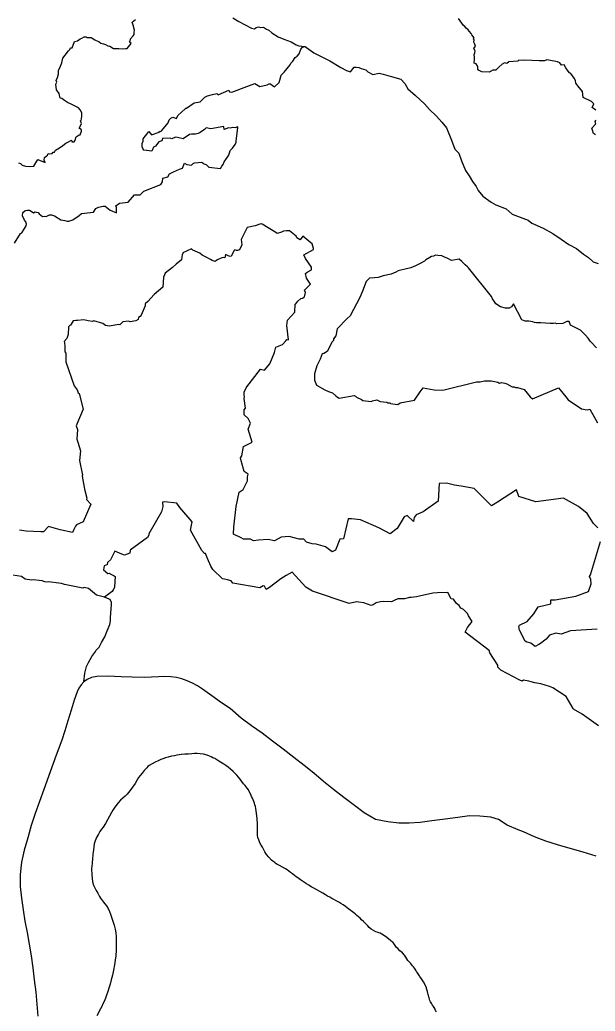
# Model space of a CAD drawing. Header units: inches. Extents: x 11269096 to 11303252, y 3653903 to 3686752.
# Drawn here: x 11274375 to 11275182, y 3678619 to 3680008 of the extents above; entities that cross this region are included whole.
import ezdxf

# ---------------------------------------------------------------- set-up
doc = ezdxf.new("R2010")
doc.units = ezdxf.units.IN
doc.header["$MEASUREMENT"] = 0
doc.layers.add('Park', color=105, linetype='Continuous')
doc.layers.add('Trail', color=202, linetype='Continuous')

msp = doc.modelspace()

# ---------------------------------------------------------------- linework, layer by layer
at = {"layer": 'Park'}
msp.add_lwpolyline([(11274959.1, 3678617.5), (11274957.9, 3678619.8), (11274956.6, 3678622.3), (11274954.9, 3678625.1), (11274953.7, 3678627.1), (11274952.5, 3678628.8), (11274951.6, 3678630.3), (11274950.7, 3678631.9), (11274950, 3678633.7), (11274949.4, 3678635.6), (11274948.9, 3678637.4), (11274948.5, 3678638.9), (11274948.1, 3678640.4), (11274947.6, 3678642.1), (11274947, 3678644), (11274946.3, 3678646.3), (11274945.9, 3678647.8), (11274945.6, 3678649.1), (11274945.3, 3678650.3), (11274944.9, 3678651.3), (11274943.1, 3678655.5), (11274940.8, 3678659.9), (11274938.2, 3678664.1), (11274935.9, 3678667.3), (11274935.2, 3678668.3), (11274934.4, 3678669.6), (11274933.5, 3678670.9), (11274932.5, 3678672.5), (11274931.3, 3678674.4), (11274930.2, 3678675.9), (11274929.2, 3678677.4), (11274928.1, 3678678.9), (11274926.9, 3678680.6), (11274925.6, 3678682.3), (11274924.3, 3678683.9), (11274923.1, 3678685.3), (11274922.2, 3678686.2), (11274921.2, 3678687.3), (11274920.1, 3678688.5), (11274919.1, 3678689.7), (11274917.4, 3678692.2), (11274916.1, 3678694.5), (11274914.4, 3678697), (11274911.3, 3678700.3), (11274907.9, 3678703.4), (11274904.7, 3678706.3), (11274903.1, 3678708), (11274898.4, 3678714.8), (11274896.9, 3678716), (11274895.7, 3678716.9), (11274894.7, 3678717.7), (11274892.5, 3678719.6), (11274889.7, 3678721.9), (11274886.4, 3678724.4), (11274882.5, 3678726.7), (11274880.2, 3678727.9), (11274878.1, 3678728.6), (11274876.1, 3678729.2), (11274874.1, 3678729.9), (11274870.9, 3678731.6), (11274867.6, 3678733.7), (11274864.8, 3678736), (11274862.7, 3678738.1), (11274861.5, 3678739.4), (11274860.1, 3678740.8), (11274858.5, 3678742.4), (11274856.7, 3678744.1), (11274854.2, 3678746.6), (11274852, 3678748.8), (11274849.8, 3678750.9), (11274847.5, 3678752.9), (11274845.4, 3678754.7), (11274843.3, 3678756.4), (11274841.2, 3678758), (11274839.5, 3678759.3), (11274838, 3678760.4), (11274836.1, 3678761.8), (11274834.1, 3678763.4), (11274831.7, 3678765.1), (11274828.2, 3678767.6), (11274825.2, 3678769.5), (11274822.3, 3678771.3), (11274819.3, 3678772.9), (11274816, 3678774.8), (11274812.6, 3678776.6), (11274809.4, 3678778.4), (11274806.5, 3678779.9), (11274803.3, 3678781.8), (11274799.7, 3678783.9), (11274795.7, 3678786.2), (11274791.3, 3678788.8), (11274787.2, 3678791.1), (11274783.6, 3678793.1), (11274780.2, 3678795.1), (11274776.7, 3678797.3), (11274773.9, 3678799.1), (11274771.2, 3678800.8), (11274768.7, 3678802.5), (11274766.7, 3678803.9), (11274764.8, 3678805.3), (11274762.6, 3678807), (11274760, 3678808.9), (11274757.1, 3678811.1), (11274754.4, 3678813.2), (11274752, 3678814.9), (11274749.8, 3678816.6), (11274747.3, 3678818.1), (11274743.3, 3678820.4), (11274739.1, 3678822.7), (11274735.4, 3678824.6), (11274733.1, 3678826.1), (11274732.3, 3678826.8), (11274731, 3678827.8), (11274729.5, 3678829), (11274727.9, 3678830.4), (11274723.9, 3678834.4), (11274721, 3678838.2), (11274718.7, 3678842.1), (11274716.7, 3678845.9), (11274715, 3678848.6), (11274713.4, 3678851.4), (11274711.7, 3678854.7), (11274709.9, 3678858.7), (11274708.8, 3678862.1), (11274708.4, 3678864.9), (11274708.3, 3678867.6), (11274708.3, 3678870.4), (11274708.3, 3678873), (11274708.4, 3678875.7), (11274708.4, 3678878.2), (11274708.3, 3678880.7), (11274708.1, 3678883.3), (11274707.9, 3678885.9), (11274707.6, 3678888.7), (11274707.3, 3678891.9), (11274706.9, 3678896), (11274706.5, 3678899.5), (11274706, 3678902.7), (11274705.3, 3678905.6), (11274704.6, 3678907.7), (11274703.8, 3678910), (11274702.9, 3678912.3), (11274702.1, 3678914.6), (11274701, 3678917.1), (11274700, 3678919.6), (11274698.7, 3678922.3), (11274697.1, 3678925.6), (11274695.4, 3678928.6), (11274693.7, 3678931.1), (11274692.1, 3678933.2), (11274690.7, 3678934.9), (11274688.7, 3678937.4), (11274686.4, 3678940.4), (11274684, 3678943.6), (11274681.7, 3678946.6), (11274679.3, 3678949.3), (11274676.9, 3678951.8), (11274674, 3678954.4), (11274670.5, 3678957.6), (11274666.9, 3678960.6), (11274663.7, 3678962.9), (11274660.9, 3678964.8), (11274658.5, 3678966.2), (11274656.4, 3678967.4), (11274653.8, 3678969.1), (11274651, 3678970.9), (11274648.3, 3678972.6), (11274645.8, 3678973.9), (11274643.4, 3678975), (11274640.7, 3678976.1), (11274637.5, 3678977.2), (11274632.4, 3678978.6), (11274627.8, 3678979.5), (11274623.6, 3678979.8), (11274620.1, 3678979.6), (11274616.1, 3678979.2), (11274611.4, 3678978.9), (11274606.4, 3678978.8), (11274601.7, 3678978.4), (11274601, 3678978.3), (11274598.4, 3678977.9), (11274595.3, 3678977.4), (11274591.9, 3678976.7), (11274587.7, 3678975.8), (11274582.9, 3678974.6), (11274579, 3678973.6), (11274575.6, 3678972.4), (11274572.7, 3678971.2), (11274569, 3678969.6), (11274564.7, 3678967.6), (11274560.4, 3678965.3), (11274556.5, 3678962.8), (11274554.7, 3678961.3), (11274553.1, 3678959.8), (11274551.4, 3678958), (11274549.5, 3678955.9), (11274546.4, 3678952.4), (11274543.8, 3678949.1), (11274541.6, 3678946), (11274539.7, 3678942.9), (11274536.5, 3678937.9), (11274533, 3678932.4), (11274529.2, 3678927.2), (11274525.3, 3678922.6), (11274522.5, 3678919.8), (11274519.5, 3678917.2), (11274516.3, 3678914.2), (11274512.7, 3678910.4), (11274509.6, 3678906.6), (11274507.3, 3678903.3), (11274505.4, 3678900.1), (11274503.7, 3678896.9), (11274500.9, 3678891.9), (11274498, 3678886.7), (11274494.9, 3678881.6), (11274491.9, 3678876.7), (11274489.6, 3678873.5), (11274487.4, 3678870.2), (11274485.1, 3678866.6), (11274482.7, 3678862.1), (11274480.6, 3678857.4), (11274479.4, 3678853.1), (11274478.8, 3678849), (11274478.3, 3678844.6), (11274477.9, 3678841.7), (11274477.6, 3678838.8), (11274477.4, 3678836.1), (11274477.1, 3678833.4), (11274476.3, 3678825.6), (11274475.7, 3678817.9), (11274475.9, 3678809.6), (11274477.1, 3678799.9), (11274478.4, 3678795.1), (11274480.1, 3678791.3), (11274482.2, 3678787.7), (11274484.4, 3678783.8), (11274485.7, 3678781.4), (11274486.8, 3678779.3), (11274488, 3678777.2), (11274489.3, 3678775.3), (11274490.8, 3678773.3), (11274492.5, 3678771.2), (11274494.3, 3678768.9), (11274496.3, 3678766.3), (11274498.8, 3678762.3), (11274500.7, 3678758.4), (11274502.2, 3678754.7), (11274503.7, 3678750.6), (11274505.6, 3678744.8), (11274507.3, 3678739.1), (11274508.6, 3678733.6), (11274509.5, 3678728.3), (11274509.9, 3678722.9), (11274510.1, 3678717.3), (11274510, 3678711.2), (11274509.9, 3678704.3), (11274509.5, 3678696.4), (11274508.9, 3678689.9), (11274507.8, 3678683.4), (11274506.5, 3678676.1), (11274505, 3678668.9), (11274503.3, 3678662.4), (11274501.6, 3678656.4), (11274499.9, 3678650.8), (11274498.9, 3678647.7), (11274497.8, 3678644.6), (11274496.6, 3678641.1), (11274495.1, 3678636.9), (11274493.3, 3678632.4), (11274491.5, 3678628.8), (11274489.9, 3678625.4), (11274488.1, 3678621.9), (11274483, 3678611.9)], dxfattribs=at)
at = {"layer": 'Trail'}
for points in [[(11274673.4, 3680010.6), (11274682.1, 3680005.8), (11274699.8, 3679996.4), (11274703.9, 3679995.4), (11274706.5, 3679997), (11274709.4, 3679998.2), (11274713.1, 3679997.4), (11274716.4, 3679997.5), (11274720.6, 3679995.1), (11274724.2, 3679993.6), (11274728.2, 3679989.7), (11274737, 3679984.2), (11274745, 3679980.8), (11274755.5, 3679977.2), (11274762.4, 3679973), (11274766.1, 3679971.6), (11274774.9, 3679970.7), (11274787.4, 3679961.8), (11274790.2, 3679960.2), (11274809.4, 3679950.5), (11274824.8, 3679941.2), (11274833, 3679936.9), (11274838.6, 3679935.3), (11274843.7, 3679941.4), (11274846.7, 3679941.5), (11274850.4, 3679941.3), (11274853.4, 3679939.8), (11274860, 3679937.7), (11274862.9, 3679935.3), (11274870, 3679931.4), (11274878.9, 3679933.3), (11274884.2, 3679931.7), (11274894, 3679929.1), (11274909, 3679924.8), (11274914.6, 3679918.8), (11274918.9, 3679911.3), (11274929.9, 3679901.8), (11274942.2, 3679890.1), (11274949.1, 3679882.2), (11274959.2, 3679873), (11274966.7, 3679864.7), (11274973.1, 3679856.6), (11274980.1, 3679839.2), (11274984.9, 3679826.6), (11274990.2, 3679821.1), (11274994.2, 3679810.2), (11274999.6, 3679796.7), (11275004.9, 3679789.3), (11275009.7, 3679781.4), (11275014.6, 3679774.2), (11275017.3, 3679768.7), (11275024, 3679760.9), (11275035.6, 3679752.5), (11275042.5, 3679748.5), (11275056.9, 3679743.2), (11275065.1, 3679735.6), (11275072.7, 3679732.8), (11275087.6, 3679727.1), (11275092.9, 3679723.2), (11275108.5, 3679716), (11275122, 3679708.5), (11275134, 3679700.6), (11275144.4, 3679693.1), (11275155.6, 3679687.5), (11275165.4, 3679679.4), (11275172.1, 3679675.1), (11275178.9, 3679668.9), (11275185.9, 3679666.5)], [(11274373.1, 3679807.6), (11274376.1, 3679806.8), (11274378.4, 3679804.5), (11274383.1, 3679803), (11274389.1, 3679802.4), (11274394.8, 3679802.7), (11274398.9, 3679809.7), (11274400.2, 3679812.1), (11274410.6, 3679808), (11274409.2, 3679811.2), (11274409.6, 3679815), (11274411.7, 3679816.6), (11274413.8, 3679818.1), (11274414.9, 3679820.7), (11274417.1, 3679820.2), (11274420.3, 3679820.4), (11274421.9, 3679822.7), (11274423.4, 3679822.7), (11274425.2, 3679825.4), (11274430.5, 3679828.7), (11274435.5, 3679832), (11274439.7, 3679835.2), (11274442.4, 3679836.5), (11274447.5, 3679839.1), (11274448, 3679837.2), (11274451.4, 3679837.1), (11274452.6, 3679839.3), (11274454, 3679844), (11274458.2, 3679846.6), (11274459.4, 3679846.7), (11274461.6, 3679852), (11274461.6, 3679854), (11274458.2, 3679856.3), (11274459.9, 3679859.4), (11274461.6, 3679862.6), (11274460.1, 3679866.3), (11274461.1, 3679866.8), (11274461.9, 3679872.3), (11274462, 3679877.6), (11274459.4, 3679881.9), (11274457.1, 3679884.5), (11274446.9, 3679889.7), (11274442, 3679892.1), (11274437.7, 3679895.1), (11274433.9, 3679897.7), (11274431.5, 3679898.1), (11274430, 3679904.9), (11274426.4, 3679909.8), (11274425.6, 3679917.8), (11274426.9, 3679920.4), (11274426, 3679922.8), (11274428, 3679927), (11274429.1, 3679932.1), (11274429.2, 3679937.2), (11274431.4, 3679941.6), (11274432, 3679943.2), (11274433, 3679945.2), (11274434.1, 3679947.8), (11274434.4, 3679949.9), (11274435.2, 3679954.3), (11274443.2, 3679964.6), (11274445.1, 3679966.2), (11274446.2, 3679968.5), (11274448.2, 3679968.7), (11274451.7, 3679977.6), (11274455.7, 3679978.5), (11274459.5, 3679981.5), (11274461.8, 3679982.1), (11274465.4, 3679984), (11274468.1, 3679984.3), (11274469.1, 3679983.3), (11274472.5, 3679983), (11274475, 3679983), (11274480.4, 3679980.1), (11274486.2, 3679977.1), (11274488.8, 3679975.2), (11274492.1, 3679974.2), (11274495.3, 3679973.3), (11274498.4, 3679971.7), (11274501.2, 3679970.9), (11274506.2, 3679967.9), (11274508.3, 3679967.9), (11274513.7, 3679968), (11274519.2, 3679967.2), (11274523.1, 3679967.9), (11274525.4, 3679967.8), (11274530.9, 3679974.8), (11274528.7, 3679976.6), (11274529.8, 3679978), (11274530.2, 3679981.3), (11274534.1, 3679985.5), (11274535.1, 3679987.4), (11274535.4, 3679990.6), (11274536, 3679993.5), (11274533.7, 3680000.3), (11274532.6, 3680004.6), (11274537, 3680008.4)], [(11275182.3, 3679881.5), (11275177.3, 3679885.3), (11275179.9, 3679890.1), (11275176.6, 3679893.4), (11275164.8, 3679899.2), (11275163.6, 3679907.6), (11275157.3, 3679915.6), (11275154.5, 3679919.2), (11275154.1, 3679923.1), (11275152, 3679926.3), (11275149.6, 3679929.4), (11275147.4, 3679932.6), (11275145.4, 3679933.9), (11275143.6, 3679936.1), (11275140.2, 3679940.6), (11275138.1, 3679944.9), (11275134.5, 3679944.4), (11275131.9, 3679947.8), (11275128.6, 3679949.1), (11275116.6, 3679951.4), (11275113.9, 3679952.1), (11275110.7, 3679950.4), (11275103.2, 3679950.4), (11275082.4, 3679951.2), (11275079.4, 3679950.8), (11275074.7, 3679951.2), (11275073.1, 3679950), (11275060.3, 3679949.3), (11275057.6, 3679946.9), (11275054.6, 3679947.6), (11275051, 3679945.6), (11275046.8, 3679942.1), (11275044.3, 3679939.1), (11275042.4, 3679937.6), (11275038.1, 3679937.6), (11275034.9, 3679935.6), (11275033.4, 3679934.7), (11275022.7, 3679935.2), (11275018.2, 3679937.6), (11275017, 3679939), (11275017, 3679942.5), (11275014.5, 3679946.4), (11275012, 3679947), (11275012.4, 3679952.7), (11275012.3, 3679955.5), (11275012, 3679958.7), (11275013, 3679961.8), (11275013.3, 3679964.7), (11275011.5, 3679967.8), (11275013.6, 3679970.9), (11275012.8, 3679973.7), (11275011.5, 3679976.7), (11275011.9, 3679979.7), (11275010.7, 3679981.5), (11275011.7, 3679982.9), (11275008.7, 3679987.1), (11275007.5, 3679988.9), (11275005.6, 3679991.8), (11275003.7, 3679993.7), (11275000.7, 3679996.1), (11274998.8, 3679998.4), (11274996.9, 3680000.1), (11274989.8, 3680009.6)], [(11274367.4, 3679695), (11274376.1, 3679708.6), (11274378, 3679709.4), (11274380.1, 3679713.1), (11274383.9, 3679719.1), (11274384.3, 3679721.8), (11274383.3, 3679724.8), (11274381.4, 3679727.1), (11274378.9, 3679733.4), (11274379.1, 3679737.8), (11274381.9, 3679740.3), (11274383.5, 3679740.9), (11274386, 3679741.1), (11274388.6, 3679741.2), (11274392.3, 3679739.1), (11274394.4, 3679737.6), (11274396.7, 3679739), (11274398.3, 3679738.2), (11274400.8, 3679737.7), (11274402.3, 3679735.9), (11274406.8, 3679732.3), (11274409, 3679732.7), (11274411.9, 3679732.5), (11274416.8, 3679734.5), (11274419.5, 3679734.5), (11274423.6, 3679733.4), (11274432.3, 3679727.7), (11274438.2, 3679726.5), (11274441.4, 3679725.8), (11274443.6, 3679726), (11274449.5, 3679727.8), (11274458.2, 3679733.6), (11274461.5, 3679736.6), (11274478.5, 3679738.5), (11274481.8, 3679743.6), (11274485.5, 3679745.2), (11274491.7, 3679746.9), (11274494.7, 3679747), (11274501.8, 3679741.4), (11274510.6, 3679737.3), (11274510.5, 3679745), (11274509.5, 3679747.3), (11274514.6, 3679750.8), (11274527, 3679752.6), (11274535.6, 3679762.7), (11274543.6, 3679762.8), (11274548.8, 3679767.6), (11274572.7, 3679777.1), (11274575.1, 3679780.7), (11274575.3, 3679786), (11274582.3, 3679787.9), (11274584.8, 3679792.3), (11274590.6, 3679795), (11274598.8, 3679798.8), (11274603.2, 3679799.9), (11274606.1, 3679807.1), (11274609.1, 3679805.2), (11274615.9, 3679804.1), (11274618.2, 3679806.4), (11274619.7, 3679807.7), (11274630.3, 3679808.3), (11274632.6, 3679806.7), (11274636.9, 3679804.7), (11274640.2, 3679801.4), (11274656.2, 3679799.4), (11274658.4, 3679802.9), (11274659.9, 3679805.4), (11274661.5, 3679809), (11274668.2, 3679818.3), (11274670, 3679824.8), (11274673.2, 3679828), (11274676.8, 3679833.4), (11274678.2, 3679836.7), (11274678.5, 3679838.5), (11274680.8, 3679856.4), (11274680.5, 3679857.9), (11274679, 3679857.5), (11274677.8, 3679856.8), (11274673.4, 3679857.2), (11274669.8, 3679856.2), (11274667.5, 3679856.4), (11274661.7, 3679854.3), (11274661.1, 3679858.5), (11274642.6, 3679855.3), (11274636.4, 3679856.6), (11274633.9, 3679854.4), (11274627.8, 3679850.2), (11274624.9, 3679848.8), (11274621.5, 3679847.8), (11274615.9, 3679847.8), (11274612.8, 3679847.4), (11274604, 3679841.4), (11274596, 3679843.2), (11274593.3, 3679843.6), (11274587.9, 3679841), (11274585.6, 3679842.3), (11274574.9, 3679841.8), (11274574.3, 3679838.6), (11274570.1, 3679836.8), (11274565.4, 3679830.7), (11274562.2, 3679829.4), (11274560.1, 3679823.8), (11274549, 3679825.5), (11274547.6, 3679827.6), (11274546.5, 3679829.9), (11274546.5, 3679832.1), (11274546.5, 3679834.6), (11274548.1, 3679837.7), (11274548.1, 3679841), (11274549.5, 3679843.2), (11274553.3, 3679847.8), (11274555.9, 3679851.4), (11274559.8, 3679847), (11274570.2, 3679850.3), (11274571.1, 3679851.8), (11274572.7, 3679851.3), (11274574.2, 3679853), (11274583.1, 3679863.7), (11274584.3, 3679867.7), (11274586.7, 3679870.2), (11274589.6, 3679871.4), (11274594.5, 3679869.7), (11274596.5, 3679874.1), (11274607, 3679883.4), (11274607.7, 3679884.2), (11274608.5, 3679884.1), (11274619.3, 3679891.6), (11274628, 3679893.2), (11274634.3, 3679899.7), (11274637.9, 3679901.6), (11274644.9, 3679903.5), (11274651.4, 3679904.6), (11274653.1, 3679902.7), (11274667.8, 3679909.3), (11274669, 3679907.1), (11274672.2, 3679906.8), (11274693.1, 3679914.7), (11274704.5, 3679918.7), (11274711.5, 3679914.4), (11274721.7, 3679916.9), (11274725.6, 3679918.5), (11274732.1, 3679914), (11274738.4, 3679920.3), (11274739.4, 3679923.2), (11274741.4, 3679930.2), (11274743.2, 3679932.5), (11274745.5, 3679934.4), (11274754.2, 3679945), (11274755.1, 3679947), (11274757.8, 3679949.9), (11274761.1, 3679955), (11274763.8, 3679956.8), (11274766.7, 3679960.3), (11274769.1, 3679966.8), (11274771.3, 3679969.7), (11274774.9, 3679970.7)], [(11275181.8, 3679847), (11275179.4, 3679848.5), (11275178, 3679853.4), (11275177.1, 3679856.2), (11275182.5, 3679862.1), (11275181.5, 3679865.6), (11275182.6, 3679868)], [(11275185.5, 3679296.2), (11275179, 3679302.1), (11275170.2, 3679316.3), (11275158.4, 3679325.7), (11275137.2, 3679337.7), (11275098.4, 3679332.6), (11275074.7, 3679339.7), (11275071.2, 3679349.2), (11275044.6, 3679331.8), (11275036.4, 3679327), (11275012.1, 3679351), (11274993.8, 3679354.2), (11274984.2, 3679355.6), (11274973, 3679358.6), (11274963, 3679358), (11274961.6, 3679333.5), (11274940.5, 3679318.5), (11274930.7, 3679314.2), (11274927.7, 3679310.4), (11274926.8, 3679304.9), (11274918, 3679313.1), (11274913.6, 3679311.5), (11274904.2, 3679295.1), (11274894.2, 3679287.7), (11274878.5, 3679295.8), (11274852.7, 3679307), (11274840.1, 3679308.8), (11274835.3, 3679308.7), (11274828.7, 3679280.5), (11274823.6, 3679280.3), (11274817.6, 3679264.9), (11274812.9, 3679262.4), (11274803.7, 3679269.5), (11274790.4, 3679273), (11274784.7, 3679273.7), (11274776.8, 3679276), (11274773, 3679280.3), (11274766.4, 3679280.3), (11274752.6, 3679284), (11274741.2, 3679282.8), (11274732, 3679277.6), (11274723.3, 3679279.7), (11274709.8, 3679278.9), (11274702.7, 3679277.8), (11274698.3, 3679280.1), (11274688.4, 3679280), (11274685.5, 3679282), (11274674.6, 3679287.1), (11274675.1, 3679296.8), (11274678.4, 3679326), (11274682.5, 3679346), (11274687.9, 3679349.8), (11274694.3, 3679361.8), (11274694, 3679367.4), (11274695, 3679371.1), (11274689.7, 3679374.9), (11274685, 3679391.7), (11274684.4, 3679394.1), (11274686.3, 3679396.8), (11274688.7, 3679410), (11274700.5, 3679416.1), (11274695.1, 3679434.2), (11274698.3, 3679442.5), (11274695.1, 3679449.1), (11274689.4, 3679454.4), (11274689.7, 3679461.2), (11274691.2, 3679463.8), (11274689.7, 3679477.3), (11274689.9, 3679479.7), (11274689.5, 3679482.2), (11274689.7, 3679484.4), (11274689.7, 3679486), (11274692.2, 3679492.3), (11274693.2, 3679493.8), (11274712.2, 3679518.5), (11274717.9, 3679516.8), (11274725.6, 3679525.7), (11274732.1, 3679541.8), (11274734, 3679549.4), (11274743.1, 3679552.9), (11274747.7, 3679558.2), (11274749.2, 3679560), (11274751.5, 3679559.6), (11274749.1, 3679579.7), (11274750.1, 3679587.2), (11274760.4, 3679598.1), (11274760.8, 3679609.4), (11274762, 3679609.8), (11274764.9, 3679613.7), (11274769, 3679617.6), (11274771.4, 3679618.1), (11274774.3, 3679619.9), (11274775.5, 3679625.8), (11274774.1, 3679629), (11274782.3, 3679637.6), (11274777, 3679646.1), (11274775.6, 3679652.4), (11274777.7, 3679654.1), (11274783.7, 3679657.4), (11274783.8, 3679661.5), (11274775.4, 3679673.4), (11274773.2, 3679678.6), (11274786.9, 3679686.2), (11274786.6, 3679687.3), (11274784.6, 3679694.1), (11274782.8, 3679695.5), (11274771.6, 3679704.6), (11274767.8, 3679699.6), (11274763.3, 3679702.6), (11274762.2, 3679704.9), (11274757.6, 3679708.3), (11274753.2, 3679712.1), (11274751.1, 3679712.1), (11274748.7, 3679712.3), (11274744.6, 3679711.9), (11274742, 3679710.4), (11274735.6, 3679708.7), (11274733.8, 3679710), (11274714.6, 3679721.8), (11274713.5, 3679722.2), (11274711.5, 3679721.7), (11274704.9, 3679719.4), (11274693.7, 3679717.1), (11274685.4, 3679700.3), (11274686.2, 3679692.4), (11274683.1, 3679685.4), (11274680.3, 3679684.8), (11274678.9, 3679684.6), (11274676.4, 3679685.4), (11274675.6, 3679684.9), (11274671.1, 3679676.6), (11274669.7, 3679676.1), (11274667, 3679677.1), (11274663.5, 3679679.1), (11274662.6, 3679674.3), (11274660.1, 3679675), (11274658.3, 3679674.4), (11274652, 3679671.5), (11274649.6, 3679670.3), (11274648.8, 3679669.4), (11274644.6, 3679670.8), (11274642.1, 3679672), (11274637, 3679675.1), (11274630.6, 3679678.3), (11274627.3, 3679680.8), (11274617.4, 3679685.3), (11274615.8, 3679687.1), (11274603.7, 3679681.5), (11274603.5, 3679680.2), (11274602.5, 3679679.1), (11274601.8, 3679671.8), (11274594.4, 3679665.3), (11274589.2, 3679661), (11274578.9, 3679652.7), (11274577.8, 3679650.7), (11274576.6, 3679647.5), (11274575.7, 3679633.5), (11274563.2, 3679622.9), (11274554.7, 3679613), (11274550.7, 3679609.7), (11274550.6, 3679606.9), (11274545.1, 3679594.1), (11274543.8, 3679592.3), (11274541.6, 3679590.8), (11274540.9, 3679588.1), (11274537.5, 3679586.2), (11274529.9, 3679584.5), (11274527.5, 3679585.6), (11274519.4, 3679584.7), (11274517.8, 3679583.4), (11274515.4, 3679580.6), (11274513.4, 3679580.9), (11274500.9, 3679578.6), (11274494.9, 3679579.8), (11274491.6, 3679582.4), (11274478.7, 3679586.3), (11274476.7, 3679585.1), (11274471, 3679586), (11274464.8, 3679587.4), (11274455.7, 3679586.8), (11274453.5, 3679586.6), (11274450, 3679585.9), (11274447.1, 3679581.3), (11274446.2, 3679579.9), (11274444.9, 3679579.4), (11274443.3, 3679577.5), (11274442.6, 3679567), (11274441, 3679561.5), (11274437.1, 3679557.1), (11274437.7, 3679555.1), (11274438.2, 3679550.4), (11274438.1, 3679542.5), (11274439.5, 3679541), (11274439.6, 3679528.7), (11274451.4, 3679495.2), (11274455.4, 3679489.6), (11274457, 3679485.2), (11274458.2, 3679484.4), (11274463.7, 3679462.1), (11274455, 3679441.4), (11274454.1, 3679439.1), (11274455.8, 3679433.9), (11274454.8, 3679420.3), (11274456.2, 3679416), (11274459.9, 3679403.8), (11274458.8, 3679390.2), (11274463.1, 3679370), (11274462.4, 3679368.2), (11274465, 3679353.1), (11274465.8, 3679350.2), (11274469, 3679337.5), (11274468.4, 3679335.7), (11274474.6, 3679329.4), (11274464, 3679304.3), (11274454.6, 3679300.1), (11274453.2, 3679298.3), (11274450.8, 3679293.8), (11274448.7, 3679289.6), (11274431.4, 3679293.1), (11274415, 3679298), (11274408.1, 3679290.6), (11274404.7, 3679290.3), (11274384, 3679291.4), (11274374.6, 3679292.7)], [(11275183.4, 3679548.2), (11275176.5, 3679555.9), (11275174.6, 3679557.4), (11275171.5, 3679562), (11275168.2, 3679566), (11275161.2, 3679573.2), (11275146.8, 3679579.9), (11275144.9, 3679585.2), (11275141.6, 3679585.3), (11275136, 3679582.4), (11275127.9, 3679581.9), (11275125.6, 3679582.9), (11275123.3, 3679582.4), (11275118.6, 3679582.5), (11275105.6, 3679583.3), (11275099.2, 3679583.2), (11275096.6, 3679583.6), (11275094.1, 3679584.5), (11275088.4, 3679585.7), (11275083.3, 3679585.7), (11275078.8, 3679587.4), (11275067, 3679610.1), (11275064.2, 3679605.6), (11275061.1, 3679603.7), (11275055.8, 3679604), (11275048.9, 3679605.5), (11275042.1, 3679610.1), (11275041.1, 3679612.4), (11275037.6, 3679616.8), (11275036.4, 3679620.3), (11275004.2, 3679660.4), (11275002.4, 3679661.8), (11274999.4, 3679664.4), (11274994.7, 3679669.3), (11274991.1, 3679672.5), (11274980.3, 3679670.8), (11274975.2, 3679673.6), (11274969.6, 3679675.9), (11274966.8, 3679677.4), (11274960.9, 3679677.9), (11274957.8, 3679678.2), (11274954.9, 3679676.8), (11274952.2, 3679676.4), (11274949.8, 3679674.8), (11274944.4, 3679671.6), (11274942.2, 3679669.5), (11274936.1, 3679666.5), (11274929.8, 3679663.2), (11274923.1, 3679660.2), (11274917.2, 3679658.8), (11274905.5, 3679656), (11274902.3, 3679654.5), (11274895.7, 3679651.3), (11274884.3, 3679649), (11274877.4, 3679647), (11274872, 3679646.3), (11274865.2, 3679645.7), (11274860.6, 3679641.4), (11274855.4, 3679627.9), (11274851.5, 3679618.9), (11274838.2, 3679593.3), (11274834.1, 3679589.3), (11274820.1, 3679575.1), (11274818.2, 3679565.2), (11274814.8, 3679560.9), (11274814.7, 3679558.6), (11274813.1, 3679556.6), (11274805.7, 3679543.1), (11274801, 3679540.4), (11274799, 3679539.8), (11274796, 3679532.4), (11274793, 3679526), (11274791.5, 3679523.1), (11274787.9, 3679511.8), (11274787.9, 3679508.2), (11274787.9, 3679503.1), (11274789, 3679500.6), (11274790.7, 3679496.1), (11274802.8, 3679489.6), (11274807.5, 3679487), (11274810.4, 3679486.1), (11274813.3, 3679485), (11274818.2, 3679481.1), (11274820.3, 3679478.9), (11274822.8, 3679477.9), (11274843.6, 3679481.7), (11274845.6, 3679480.4), (11274847.1, 3679479), (11274854.2, 3679475.7), (11274855.8, 3679474.6), (11274867.4, 3679472.9), (11274869.6, 3679474), (11274875.3, 3679475.2), (11274880.2, 3679472.9), (11274885, 3679472.7), (11274889.7, 3679472), (11274890.9, 3679471.1), (11274893.6, 3679471.4), (11274894.6, 3679470.3), (11274901.4, 3679469.3), (11274904.8, 3679468.9), (11274908, 3679471.1), (11274928.2, 3679474.9), (11274936.1, 3679486.4), (11274940.6, 3679492.4), (11274955.8, 3679489.2), (11274967.8, 3679489), (11275015.4, 3679500.8), (11275020.5, 3679500.8), (11275026.4, 3679502), (11275035.8, 3679502.2), (11275045, 3679500.1), (11275047.4, 3679498.7), (11275050.4, 3679499.7), (11275054.8, 3679498.7), (11275057.9, 3679497.6), (11275065, 3679493.8), (11275067.8, 3679493.4), (11275070, 3679492.8), (11275072.5, 3679492.5), (11275082.2, 3679489.9), (11275090.3, 3679479.6), (11275093.5, 3679476.8), (11275130.3, 3679492.4), (11275140.2, 3679479.5), (11275143.6, 3679475.6), (11275162.4, 3679462.6), (11275170.1, 3679461.6), (11275174.3, 3679462.2), (11275184.8, 3679443.3)], [(11275186.3, 3679018.4), (11275163.4, 3679034.7), (11275151.4, 3679041.7), (11275150.6, 3679043), (11275141, 3679059.6), (11275122, 3679071.8), (11275117.7, 3679073.7), (11275105.4, 3679077.5), (11275096.9, 3679078.8), (11275091.6, 3679080.2), (11275088.7, 3679081.3), (11275081.2, 3679082.4), (11275079.3, 3679081), (11275075.9, 3679082.5), (11275049.5, 3679096.3), (11275045.2, 3679100.9), (11275045, 3679103.7), (11275033.9, 3679120.9), (11275032.9, 3679124.2), (11274999.4, 3679150), (11275002.4, 3679156.1), (11275009.3, 3679164.7), (11275004, 3679172.5), (11275002.8, 3679175.8), (11274996.9, 3679181.6), (11274993.4, 3679183.3), (11274991, 3679187.2), (11274987.1, 3679190), (11274983, 3679195.9), (11274979.9, 3679196.6), (11274974.9, 3679205.3), (11274960.3, 3679204.8), (11274954.1, 3679204.5), (11274931.2, 3679199.5), (11274923.6, 3679198.6), (11274921.2, 3679198.3), (11274914.4, 3679196.7), (11274904.7, 3679196.3), (11274899.6, 3679194.2), (11274895.9, 3679192.3), (11274884.8, 3679192.9), (11274880.6, 3679192.1), (11274874.5, 3679190.7), (11274870.2, 3679188.2), (11274867.5, 3679187.2), (11274857.1, 3679190.7), (11274850.3, 3679191.8), (11274846.9, 3679192.5), (11274836.9, 3679189.8), (11274785.2, 3679207.3), (11274776, 3679212.9), (11274756.8, 3679233.8), (11274748.5, 3679229.4), (11274741, 3679224.3), (11274724.8, 3679212.2), (11274720.3, 3679209.7), (11274718.1, 3679214.3), (11274716, 3679214.6), (11274711.4, 3679211.8), (11274673.4, 3679218.4), (11274671.4, 3679221.6), (11274666, 3679223.1), (11274662.1, 3679223.9), (11274659.1, 3679224.7), (11274645.8, 3679237.8), (11274643, 3679242.2), (11274638.3, 3679252.9), (11274635.1, 3679260), (11274633.7, 3679260.2), (11274630.1, 3679264.4), (11274614.4, 3679292.8), (11274616.8, 3679304.5), (11274599.1, 3679324.5), (11274595.2, 3679330.4), (11274577.8, 3679332.4), (11274575, 3679332.1), (11274575.7, 3679326), (11274573.6, 3679318.3), (11274556, 3679287.7), (11274556.1, 3679285.7), (11274554.2, 3679282.6), (11274529.7, 3679264.5), (11274529.2, 3679260.4), (11274521.7, 3679257.5), (11274517.8, 3679259), (11274508, 3679263.1), (11274502, 3679251.1), (11274497.9, 3679247.2), (11274497.6, 3679244.1), (11274495.5, 3679243.7), (11274493.4, 3679242.6), (11274492.5, 3679237.2), (11274498.6, 3679232), (11274500.5, 3679232.6), (11274501.6, 3679231.5), (11274505.3, 3679229.7), (11274507.5, 3679228.7), (11274508.7, 3679227.6), (11274507.6, 3679213.2), (11274507.8, 3679212.3), (11274506.1, 3679209), (11274504.5, 3679206.6), (11274493.7, 3679198.9)], [(11275184.2, 3679153.8), (11275146.9, 3679151.6), (11275133.9, 3679146.9), (11275126.4, 3679148.2), (11275117.7, 3679145.4), (11275112.7, 3679140.1), (11275105, 3679134), (11275102.8, 3679132.3), (11275097.6, 3679129.6), (11275091.5, 3679134.4), (11275085.8, 3679135.8), (11275083.6, 3679137.1), (11275075.4, 3679152.6), (11275074.6, 3679157.6), (11275075.7, 3679159.5), (11275086.2, 3679164.7), (11275095.5, 3679175.7), (11275101.5, 3679185.4), (11275119.4, 3679189.3), (11275119.3, 3679195.3), (11275125.6, 3679195.1), (11275154.6, 3679200.1), (11275172.4, 3679207), (11275176, 3679217.7), (11275175.4, 3679223.8), (11275173.8, 3679227.7), (11275175.2, 3679230.1), (11275188.9, 3679276.8)], [(11274464.8, 3679080), (11274466, 3679092.2), (11274467.2, 3679096.2), (11274468.3, 3679101.9), (11274471.4, 3679107.3), (11274476.2, 3679115.7), (11274480.1, 3679121.1), (11274481.9, 3679124.5), (11274486.4, 3679128.8), (11274489.7, 3679135.3), (11274494.2, 3679143.1), (11274497.5, 3679151.6), (11274501, 3679160.7), (11274502, 3679165.8), (11274502.1, 3679170.3), (11274503.6, 3679188.7), (11274503.6, 3679191.5), (11274501.7, 3679195.4), (11274500.3, 3679196.1), (11274493.7, 3679198.9), (11274482.7, 3679201.6), (11274471.2, 3679211), (11274465.3, 3679212.4), (11274463.5, 3679211.5), (11274437.5, 3679216.5), (11274433.3, 3679217.9), (11274429.5, 3679218.4), (11274415.3, 3679220.5), (11274412.8, 3679219.7), (11274410.2, 3679220.3), (11274406.2, 3679221.6), (11274402.2, 3679222.1), (11274394.3, 3679222.9), (11274391.2, 3679222.5), (11274382.7, 3679224.2), (11274377.3, 3679227.8), (11274365.3, 3679229.5)], [(11275183.1, 3678835.8), (11275164.6, 3678841.6), (11275146.5, 3678846.7), (11275128.9, 3678851.6), (11275112.4, 3678856.8), (11275096.4, 3678862.8), (11275081.1, 3678869.8), (11275073.4, 3678872.8), (11275058, 3678879.1), (11275045.9, 3678887.3), (11275035.4, 3678890.3), (11275020.1, 3678891.9), (11275005.6, 3678892.3), (11274989.2, 3678890.1), (11274971.3, 3678887.9), (11274952.7, 3678885.3), (11274936.2, 3678883), (11274920.6, 3678882.2), (11274906.3, 3678882.2), (11274890.8, 3678884), (11274873.5, 3678887.3), (11274857.7, 3678896.6), (11274844.3, 3678906.7), (11274829.4, 3678917.9), (11274814.8, 3678929.5), (11274800.9, 3678940.4), (11274787.2, 3678952), (11274773.4, 3678963.1), (11274759.1, 3678974.2), (11274744.4, 3678985.9), (11274729.4, 3678997.2), (11274714.8, 3679008.1), (11274700, 3679018.5), (11274685.1, 3679029.2), (11274670.1, 3679043), (11274657.9, 3679050.9), (11274644.3, 3679060.4), (11274631.1, 3679070), (11274624.1, 3679074.7), (11274617, 3679078.5), (11274609.7, 3679081.8), (11274602.3, 3679084.4), (11274594.5, 3679086.4), (11274586.6, 3679087.4), (11274578.1, 3679087.6), (11274569.2, 3679087.1), (11274559.7, 3679086.7), (11274550.1, 3679086.3), (11274532.5, 3679086.6), (11274517.3, 3679087.1), (11274498.5, 3679088.1), (11274482.8, 3679087.7), (11274475.6, 3679086.3), (11274469.6, 3679083.6), (11274464.8, 3679080), (11274461.1, 3679076.2), (11274457.7, 3679071.3), (11274455.2, 3679066.1), (11274451, 3679054.3), (11274446.8, 3679040.4), (11274442.3, 3679025.5), (11274438.1, 3679011.7), (11274433.7, 3678998.4), (11274426.1, 3678977.3), (11274417.7, 3678954.1), (11274408.5, 3678929.2), (11274402.6, 3678912.4), (11274396.7, 3678895.5), (11274391.1, 3678878.7), (11274386.1, 3678861.7), (11274381.3, 3678844.5), (11274377.6, 3678827.4), (11274375.3, 3678810.1), (11274375.6, 3678793.2), (11274377.5, 3678776.8), (11274379.7, 3678760.8), (11274382.2, 3678744.8), (11274385.1, 3678728.9), (11274388.1, 3678712.5), (11274390.8, 3678696), (11274393.2, 3678679.3), (11274395.1, 3678662.5), (11274397.3, 3678645.4), (11274399.1, 3678628.5), (11274400.5, 3678611.6)]]:
    msp.add_lwpolyline(points, dxfattribs=at)

doc.saveas('drawing.dxf')
